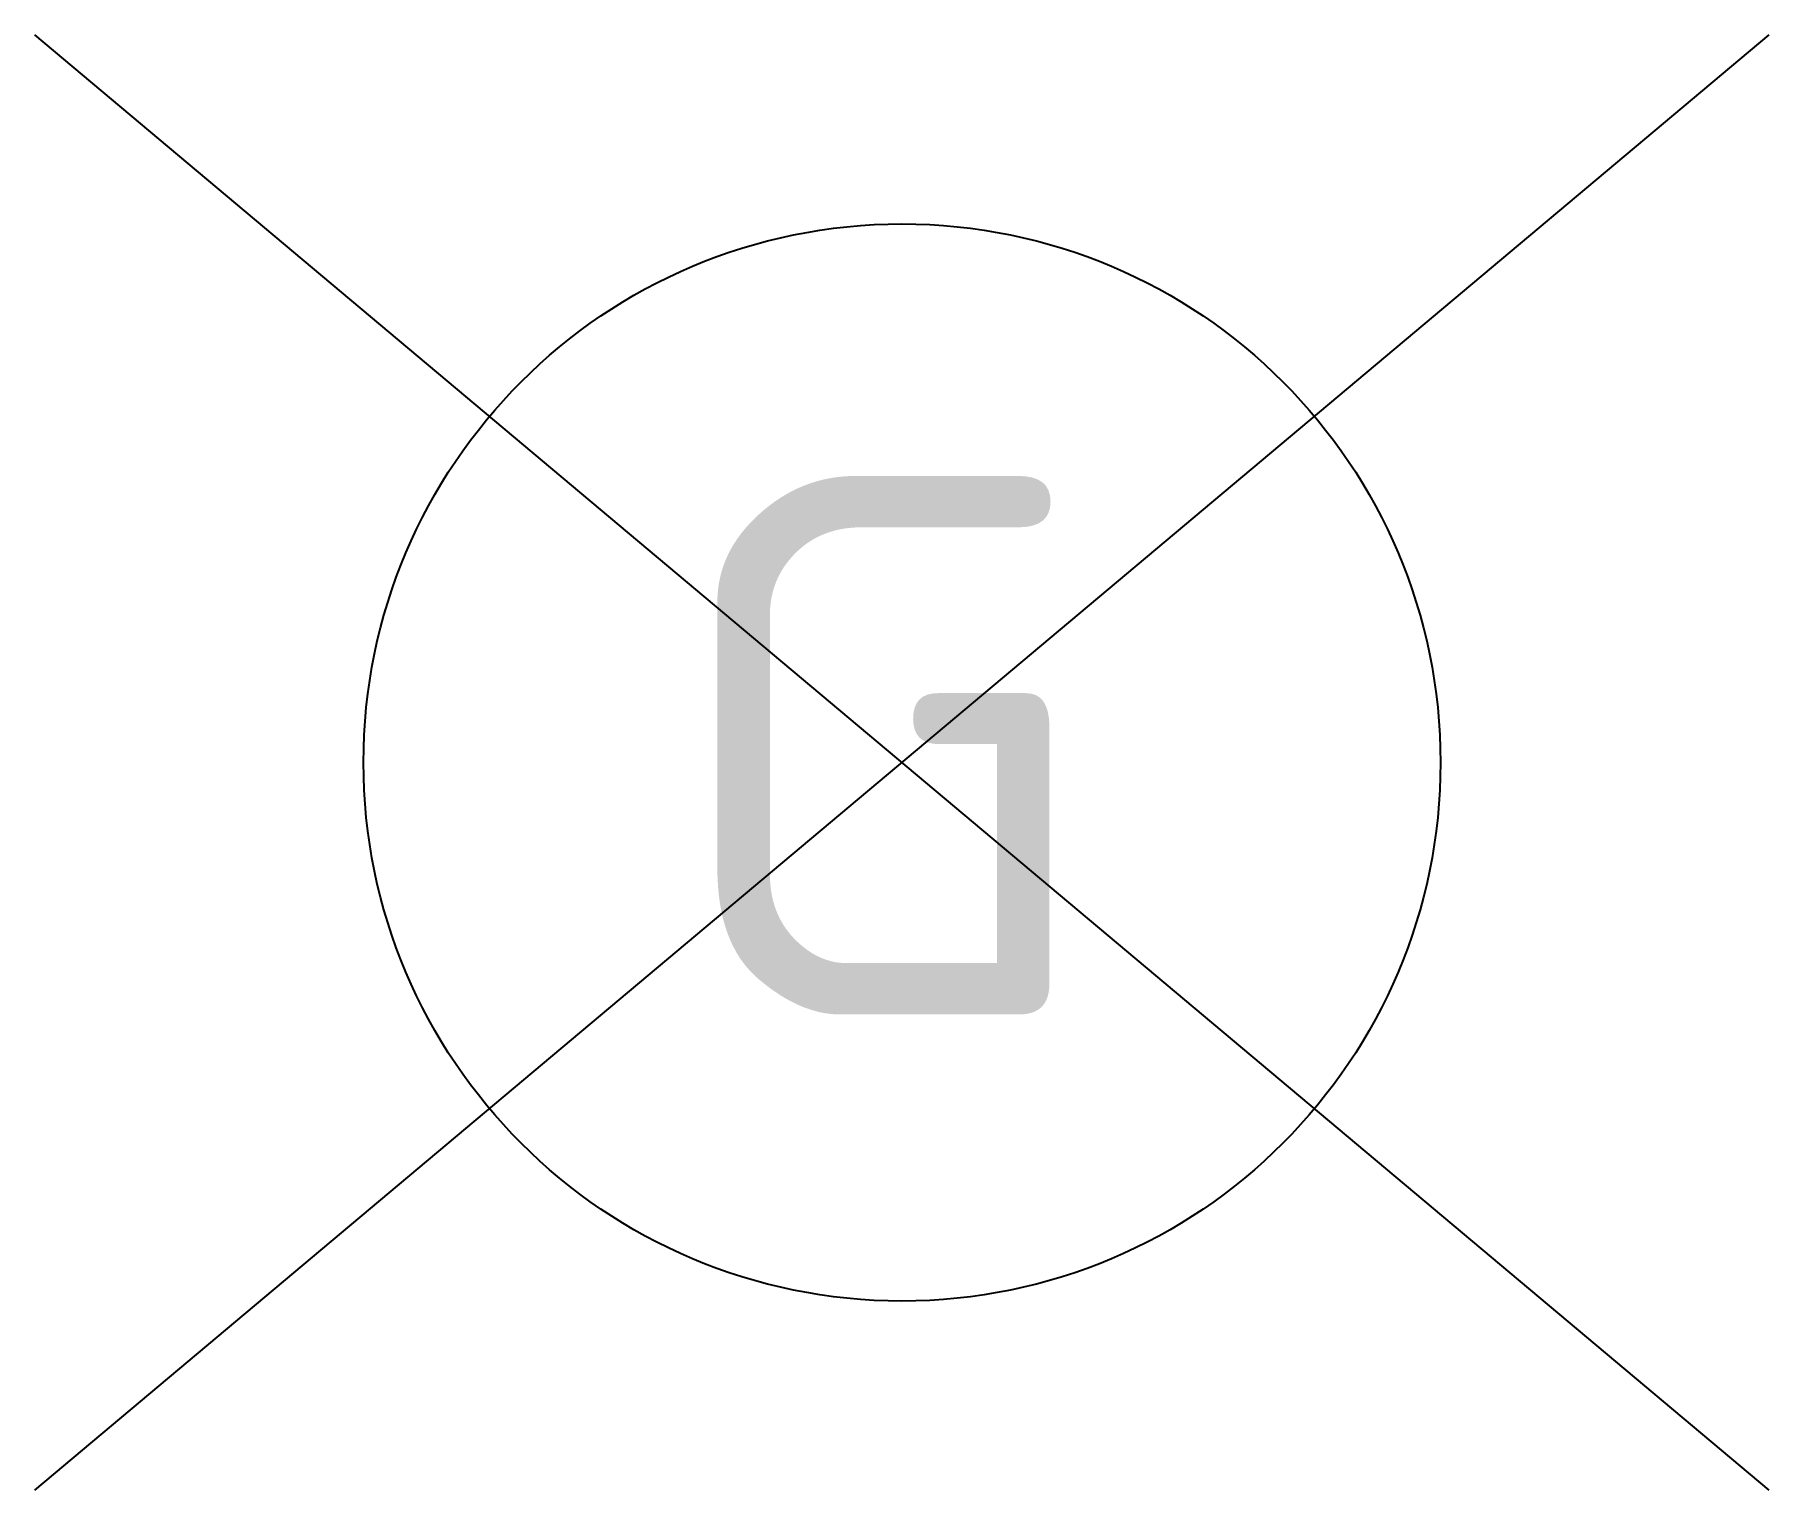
# Model space of a CAD drawing. Extents: x -3.22 to 3.22, y -2.7 to 2.7.
import ezdxf

# ---------------------------------------------------------------- set-up
doc = ezdxf.new("R2010")
doc.units = 0
doc.styles.add('NLCS-ISO', font='NLCS-ISO.ttf')

msp = doc.modelspace()

# ---------------------------------------------------------------- linework, layer by layer
for p, q in [((-3.2212, -2.7029), (3.2212, 2.7029)), ((3.2212, -2.7029), (-3.2212, 2.7029))]:
    msp.add_line(p, q)
msp.add_circle((0, 0), 2)

# ---------------------------------------------------------------- texts
at = {"style": 'NLCS-ISO'}
msp.add_text('G', height=2, dxfattribs=at).set_placement((-0.8904, -0.9424))

doc.saveas('drawing.dxf')
